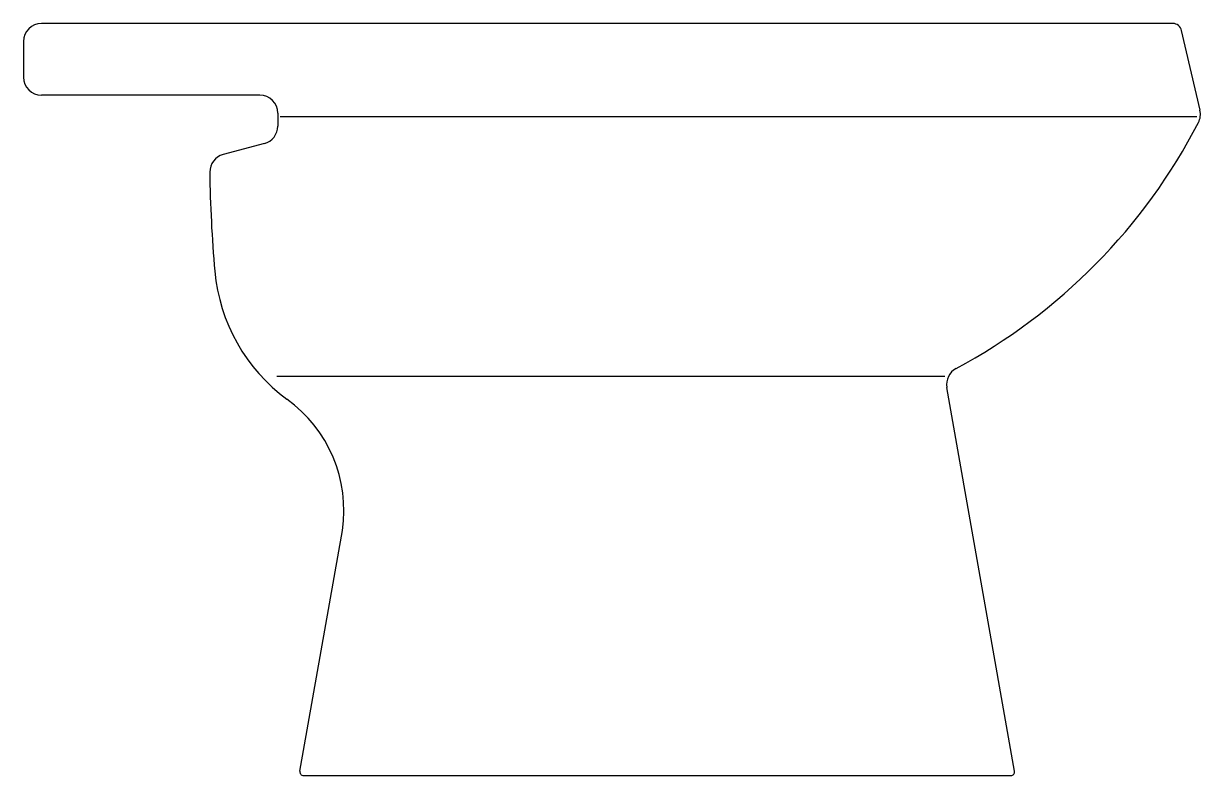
# Model space of a CAD drawing. Extents: x 236.517 to 237.174, y 106.819 to 107.239.
import ezdxf

# ---------------------------------------------------------------- set-up
doc = ezdxf.new("R2010")
doc.units = 0
doc.header["$MEASUREMENT"] = 0
doc.layers.add('01', color=1, linetype='CONTINUOUS')

msp = doc.modelspace()

# ---------------------------------------------------------------- linework, layer by layer
at = {"layer": '01'}
for p, q in [((237.15868, 107.23868), (236.52667, 107.23868)), ((237.17385, 107.19022), (237.16356, 107.2348)), ((236.51667, 107.22868), (236.51667, 107.20868)), ((236.64867, 107.19868), (236.52667, 107.19868)), ((236.65867, 107.18868), (236.65867, 107.18135)), ((236.66009, 107.18668), (237.17205, 107.18668)), ((236.65125, 107.17169), (236.62812, 107.16549)), ((237.03136, 107.04157), (236.65811, 107.04157)), ((237.07025, 106.82102), (237.03244, 107.03546)), ((236.67108, 106.82102), (236.6948, 106.95552)), ((236.67305, 106.81868), (237.06828, 106.81868))]:
    msp.add_line(p, q, dxfattribs=at)
for centre, radius, start, end in [((236.52667, 107.22868), 0.01, 90, 180), ((237.15868, 107.23368), 0.005, 13, 90), ((236.52667, 107.20868), 0.01, 180, 270), ((236.64867, 107.18868), 0.01, 0, 90), ((237.1641, 107.18797), 0.01, 332.67388, 13), ((236.88426, 107.33258), 0.325, 298.14764, 332.67388), ((236.64867, 107.18135), 0.01, 285, 0), ((236.63071, 107.15583), 0.01, 105, 180.63623), ((237.32067, 107.16349), 0.7, 180.63623, 185.17859), ((236.72312, 107.10934), 0.1, 185.17859, 233.62499), ((237.04229, 107.03719), 0.01, 118.14764, 190), ((236.61909, 106.96672), 0.07653, 351.58663, 54.24582), ((236.67305, 106.82068), 0.002, 170, 270), ((237.06828, 106.82068), 0.002, 270, 10)]:
    msp.add_arc(centre, radius, start, end, dxfattribs=at)

doc.saveas('drawing.dxf')
